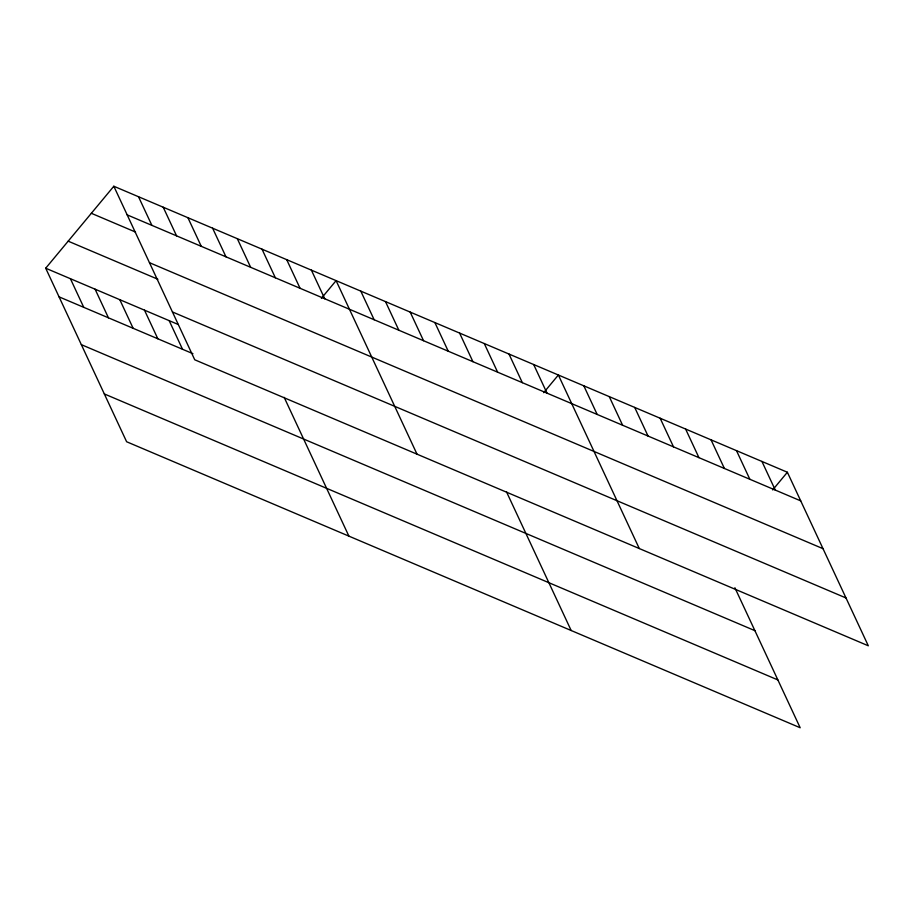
<?xml version="1.0" encoding="UTF-8"?>
<svg xmlns="http://www.w3.org/2000/svg" width="914" height="914" viewBox="0 0 914 914"><rect width="100%" height="100%" fill="white"/><g stroke="black" fill="none" stroke-linecap="round" stroke-linejoin="round"><path stroke-width="1.37" d="M734.89 587.748L800.173 727.75L126.623 441.748L45.7 268.213L113.827 186.25L787.377 472.252L868.3 645.787L194.739 359.785L113.827 186.25M321.397 298.318L336.101 280.632L417.013 454.155M543.67 392.7L558.374 375.003L639.286 548.537M772.684 489.938L787.377 472.252M127.172 214.87L800.721 500.872M91.343 213.293L135.535 232.065M149.473 262.684L823.023 548.686M68.184 241.17L157.871 279.25M172.449 311.96L845.998 597.962M45.7 268.213L178.287 324.516M59.044 296.844L192.934 353.684M81.346 344.658L754.907 630.66M104.322 393.934L777.871 679.936M761.933 461.444L775.278 490.064M736.49 450.636L749.834 479.256M711.046 439.84L724.391 468.459M685.603 429.032L698.947 457.651M660.148 418.224L673.504 446.843M634.704 407.427L648.049 436.047M609.261 396.619L622.605 425.238M583.817 385.811L597.162 414.43M533.673 364.526L547.018 393.146M508.972 354.038L522.328 382.658M484.283 343.55L497.627 372.169M459.582 333.062L472.926 361.681M434.881 322.573L448.237 351.193M506.447 491.732L571.17 630.511M410.192 312.085L423.536 340.705M385.491 301.597L398.835 330.217M360.79 291.109L374.146 319.74M311.4 270.144L324.744 298.764M286.699 259.656L300.055 288.276M262.01 249.168L275.354 277.787M237.309 238.68L250.653 267.299M212.608 228.192L225.964 256.811M284.174 397.35L348.897 536.13M187.918 217.703L201.263 246.323M163.218 207.215L176.562 235.846M138.517 196.738L151.873 225.358M169.181 320.654L182.526 349.274M144.492 310.166L157.836 338.786M119.791 299.678L133.136 328.297M95.09 289.19L108.435 317.809M70.401 278.701L83.745 307.321"/></g></svg>
